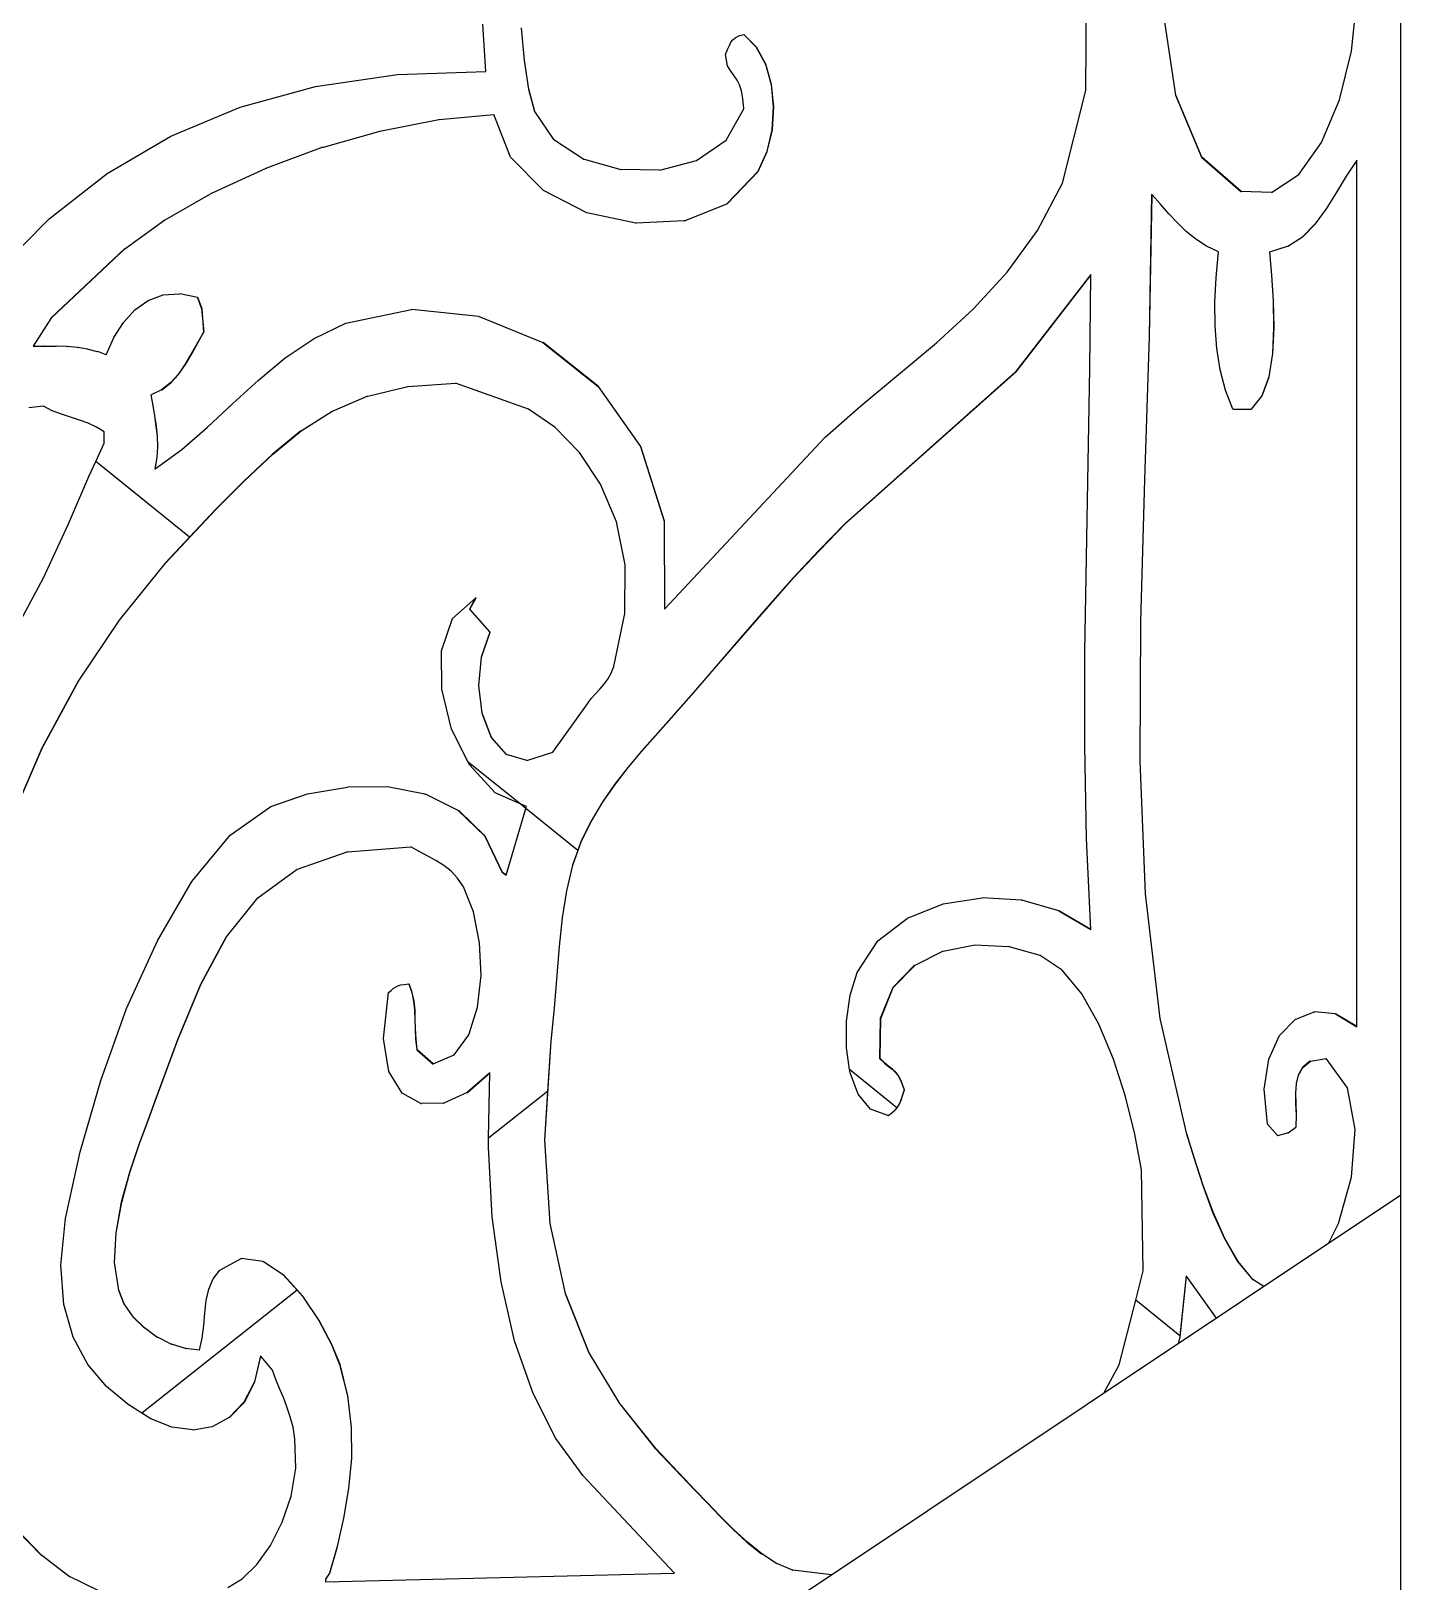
# Model space of a CAD drawing. Header units: inches. Extents: x -2812 to 9774, y -15726 to -746.
# Drawn here: x 3768.82 to 3778.76, y -9109.97 to -9098.72 of the extents above; entities that cross this region are included whole.
import ezdxf

# ---------------------------------------------------------------- set-up
doc = ezdxf.new("R2010")
doc.units = ezdxf.units.IN
doc.header["$LTSCALE"] = 17
doc.header["$MEASUREMENT"] = 0
doc.layers.add('OUTLINE', color=1, linetype='Continuous', lineweight=25)

msp = doc.modelspace()

# ---------------------------------------------------------------- linework, layer by layer
for p, q in [((3776.468, -9099.154), (3776.474, -9098.405)), ((3778.396, -9098.869), (3778.434, -9098.5)), ((3772.116, -9099.016), (3772.095, -9098.674)), ((3772.372, -9098.699), (3772.394, -9098.936)), ((3772.397, -9098.936), (3772.375, -9098.699)), ((3777.034, -9098.625), (3777.12, -9099.188)), ((3777.123, -9099.188), (3777.037, -9098.625)), ((3773.87, -9098.856), (3773.883, -9098.828)), ((3773.883, -9098.828), (3773.894, -9098.804)), ((3773.894, -9098.804), (3773.908, -9098.786)), ((3773.908, -9098.786), (3773.926, -9098.771)), ((3773.926, -9098.771), (3773.951, -9098.758)), ((3773.951, -9098.758), (3773.987, -9098.747)), ((3773.987, -9098.747), (3773.989, -9098.747)), ((3773.987, -9098.747), (3774.078, -9098.839)), ((3774.081, -9098.839), (3773.989, -9098.747)), ((3774.078, -9098.839), (3774.145, -9098.963)), ((3774.078, -9098.839), (3774.081, -9098.839)), ((3774.148, -9098.963), (3774.081, -9098.839)), ((3772.394, -9098.936), (3772.397, -9098.936)), ((3772.394, -9098.936), (3772.426, -9099.144)), ((3772.429, -9099.144), (3772.397, -9098.936)), ((3773.854, -9098.892), (3773.87, -9098.856)), ((3773.869, -9098.975), (3773.854, -9098.892)), ((3778.309, -9099.222), (3778.396, -9098.869)), ((3770.882, -9099.124), (3771.476, -9099.037)), ((3771.476, -9099.037), (3772.116, -9099.016)), ((3773.895, -9099.014), (3773.869, -9098.975)), ((3773.919, -9099.048), (3773.895, -9099.014)), ((3773.94, -9099.079), (3773.919, -9099.048)), ((3774.145, -9098.963), (3774.186, -9099.111)), ((3774.145, -9098.963), (3774.148, -9098.963)), ((3774.189, -9099.111), (3774.148, -9098.963)), ((3770.335, -9099.274), (3770.882, -9099.124)), ((3772.426, -9099.144), (3772.429, -9099.144)), ((3772.426, -9099.144), (3772.47, -9099.307)), ((3772.473, -9099.307), (3772.429, -9099.144)), ((3773.957, -9099.114), (3773.94, -9099.079)), ((3773.971, -9099.157), (3773.957, -9099.114)), ((3773.981, -9099.213), (3773.971, -9099.157)), ((3774.186, -9099.111), (3774.189, -9099.111)), ((3774.186, -9099.111), (3774.202, -9099.272)), ((3774.205, -9099.272), (3774.189, -9099.111)), ((3776.299, -9099.825), (3776.468, -9099.154)), ((3769.831, -9099.485), (3770.335, -9099.274)), ((3773.859, -9099.515), (3773.987, -9099.286)), ((3773.987, -9099.286), (3773.981, -9099.213)), ((3774.202, -9099.272), (3774.192, -9099.438)), ((3774.195, -9099.438), (3774.205, -9099.272)), ((3774.202, -9099.272), (3774.205, -9099.272)), ((3777.12, -9099.188), (3777.123, -9099.188)), ((3777.12, -9099.188), (3777.308, -9099.638)), ((3777.311, -9099.638), (3777.123, -9099.188)), ((3778.179, -9099.531), (3778.309, -9099.222)), ((3771.36, -9099.446), (3771.776, -9099.364)), ((3771.776, -9099.364), (3771.778, -9099.364)), ((3771.778, -9099.364), (3772.175, -9099.328)), ((3772.295, -9099.638), (3772.175, -9099.328)), ((3772.47, -9099.307), (3772.607, -9099.51)), ((3772.47, -9099.307), (3772.473, -9099.307)), ((3772.61, -9099.51), (3772.473, -9099.307)), ((3769.37, -9099.756), (3769.831, -9099.485)), ((3770.938, -9099.565), (3771.357, -9099.446)), ((3771.357, -9099.446), (3771.36, -9099.446)), ((3772.607, -9099.51), (3772.61, -9099.51)), ((3772.61, -9099.51), (3772.827, -9099.651)), ((3774.192, -9099.438), (3774.154, -9099.597)), ((3774.157, -9099.597), (3774.195, -9099.438)), ((3774.192, -9099.438), (3774.195, -9099.438)), ((3770.935, -9099.565), (3770.526, -9099.717)), ((3770.935, -9099.565), (3770.938, -9099.565)), ((3773.646, -9099.662), (3773.859, -9099.515)), ((3774.154, -9099.597), (3774.09, -9099.742)), ((3774.092, -9099.742), (3774.157, -9099.597)), ((3774.154, -9099.597), (3774.157, -9099.597)), ((3778.013, -9099.764), (3778.179, -9099.531)), ((3770.139, -9099.894), (3770.523, -9099.717)), ((3770.523, -9099.717), (3770.526, -9099.717)), ((3772.534, -9099.878), (3772.295, -9099.638)), ((3772.827, -9099.651), (3772.83, -9099.651)), ((3772.83, -9099.651), (3773.096, -9099.726)), ((3773.096, -9099.726), (3773.099, -9099.726)), ((3773.38, -9099.731), (3773.099, -9099.726)), ((3773.38, -9099.731), (3773.646, -9099.662)), ((3777.308, -9099.638), (3777.594, -9099.887)), ((3777.308, -9099.638), (3777.311, -9099.638)), ((3777.597, -9099.887), (3777.311, -9099.638)), ((3778.434, -9099.659), (3778.357, -9099.776)), ((3778.36, -9099.776), (3778.434, -9099.664)), ((3778.434, -9099.664), (3778.434, -9099.659)), ((3778.434, -9105.941), (3778.434, -9099.664)), ((3768.95, -9100.084), (3769.37, -9099.756)), ((3774.09, -9099.742), (3773.864, -9099.976)), ((3773.867, -9099.976), (3774.092, -9099.742)), ((3774.09, -9099.742), (3774.092, -9099.742)), ((3776.118, -9100.169), (3776.299, -9099.825)), ((3777.816, -9099.893), (3778.013, -9099.764)), ((3778.357, -9099.776), (3778.285, -9099.896)), ((3778.288, -9099.896), (3778.36, -9099.776)), ((3778.36, -9099.776), (3778.357, -9099.776)), ((3769.791, -9100.091), (3770.136, -9099.894)), ((3770.136, -9099.894), (3770.139, -9099.894)), ((3772.85, -9100.041), (3772.534, -9099.878)), ((3776.946, -9099.908), (3776.929, -9100.937)), ((3776.932, -9100.937), (3776.949, -9099.911)), ((3776.949, -9099.911), (3776.946, -9099.908)), ((3777.01, -9099.978), (3776.949, -9099.911)), ((3777.594, -9099.887), (3777.597, -9099.887)), ((3777.816, -9099.893), (3777.597, -9099.887)), ((3778.285, -9099.896), (3778.212, -9100.013)), ((3778.215, -9100.013), (3778.288, -9099.896)), ((3778.285, -9099.896), (3778.288, -9099.896)), ((3773.204, -9100.117), (3772.85, -9100.041)), ((3773.558, -9100.098), (3773.864, -9099.976)), ((3773.864, -9099.976), (3773.867, -9099.976)), ((3777.072, -9100.047), (3777.01, -9099.978)), ((3777.134, -9100.114), (3777.072, -9100.047)), ((3778.212, -9100.013), (3778.132, -9100.121)), ((3778.135, -9100.121), (3778.215, -9100.013)), ((3778.212, -9100.013), (3778.215, -9100.013)), ((3768.568, -9100.468), (3768.95, -9100.084)), ((3769.498, -9100.302), (3769.788, -9100.091)), ((3769.788, -9100.091), (3769.791, -9100.091)), ((3773.204, -9100.117), (3773.207, -9100.117)), ((3773.555, -9100.098), (3773.207, -9100.117)), ((3773.555, -9100.098), (3773.558, -9100.098)), ((3775.898, -9100.471), (3776.118, -9100.169)), ((3777.198, -9100.176), (3777.134, -9100.114)), ((3777.267, -9100.233), (3777.198, -9100.176)), ((3778.132, -9100.121), (3778.041, -9100.214)), ((3778.044, -9100.214), (3778.135, -9100.121)), ((3778.132, -9100.121), (3778.135, -9100.121)), ((3777.345, -9100.282), (3777.267, -9100.233)), ((3777.432, -9100.323), (3777.345, -9100.282)), ((3777.803, -9100.323), (3777.932, -9100.283)), ((3777.932, -9100.283), (3777.935, -9100.283)), ((3777.935, -9100.283), (3778.041, -9100.214)), ((3778.041, -9100.214), (3778.044, -9100.214)), ((3769.495, -9100.302), (3768.965, -9100.8)), ((3768.968, -9100.8), (3769.498, -9100.302)), ((3769.495, -9100.302), (3769.498, -9100.302)), ((3777.414, -9100.509), (3777.432, -9100.323)), ((3777.801, -9100.323), (3777.803, -9100.323)), ((3777.801, -9100.323), (3777.815, -9100.492)), ((3777.818, -9100.492), (3777.803, -9100.323)), ((3775.651, -9100.739), (3775.898, -9100.471)), ((3776.505, -9100.489), (3775.96, -9101.194)), ((3775.963, -9101.194), (3776.505, -9100.493)), ((3776.499, -9101.169), (3776.505, -9100.493)), ((3776.505, -9100.493), (3776.505, -9100.489)), ((3777.405, -9100.688), (3777.414, -9100.509)), ((3777.815, -9100.492), (3777.818, -9100.492)), ((3777.815, -9100.492), (3777.827, -9100.68)), ((3777.83, -9100.68), (3777.818, -9100.492)), ((3769.667, -9100.677), (3769.775, -9100.636)), ((3769.775, -9100.636), (3769.895, -9100.628)), ((3769.895, -9100.628), (3769.898, -9100.628)), ((3770.025, -9100.655), (3769.898, -9100.628)), ((3769.488, -9100.835), (3769.571, -9100.744)), ((3769.571, -9100.744), (3769.667, -9100.677)), ((3770.025, -9100.655), (3770.028, -9100.655)), ((3770.025, -9100.655), (3770.055, -9100.738)), ((3770.058, -9100.738), (3770.028, -9100.655)), ((3770.055, -9100.738), (3770.058, -9100.738)), ((3770.055, -9100.738), (3770.07, -9100.904)), ((3770.072, -9100.904), (3770.058, -9100.738)), ((3771.1, -9100.841), (3771.578, -9100.742)), ((3771.578, -9100.742), (3771.581, -9100.742)), ((3772.066, -9100.792), (3771.581, -9100.742)), ((3775.385, -9100.983), (3775.651, -9100.739)), ((3777.406, -9100.86), (3777.405, -9100.688)), ((3777.827, -9100.68), (3777.83, -9100.68)), ((3777.827, -9100.68), (3777.831, -9100.873)), ((3777.834, -9100.873), (3777.83, -9100.68)), ((3768.965, -9100.8), (3768.833, -9101.007)), ((3768.835, -9101.007), (3768.968, -9100.8)), ((3768.965, -9100.8), (3768.968, -9100.8)), ((3769.418, -9100.945), (3769.488, -9100.835)), ((3770.871, -9100.953), (3771.1, -9100.841)), ((3772.066, -9100.792), (3772.069, -9100.792)), ((3772.069, -9100.792), (3772.53, -9100.982)), ((3777.419, -9101.024), (3777.406, -9100.86)), ((3769.363, -9101.07), (3769.418, -9100.945)), ((3770.07, -9100.904), (3770.024, -9100.983)), ((3770.027, -9100.983), (3770.072, -9100.904)), ((3770.07, -9100.904), (3770.072, -9100.904)), ((3770.661, -9101.093), (3770.871, -9100.953)), ((3776.929, -9100.937), (3776.895, -9101.976)), ((3776.898, -9101.976), (3776.932, -9100.937)), ((3776.929, -9100.937), (3776.932, -9100.937)), ((3777.831, -9100.873), (3777.823, -9101.061)), ((3777.826, -9101.061), (3777.834, -9100.873)), ((3777.831, -9100.873), (3777.834, -9100.873)), ((3768.833, -9101.007), (3768.835, -9101.007)), ((3768.835, -9101.007), (3768.916, -9101.007)), ((3768.916, -9101.007), (3768.919, -9101.007)), ((3768.919, -9101.007), (3768.917, -9101.007)), ((3768.919, -9101.007), (3768.998, -9101.007)), ((3768.998, -9101.007), (3769.001, -9101.007)), ((3769.078, -9101.011), (3769.001, -9101.007)), ((3769.078, -9101.011), (3769.081, -9101.011)), ((3769.155, -9101.017), (3769.081, -9101.011)), ((3769.155, -9101.017), (3769.158, -9101.017)), ((3769.228, -9101.029), (3769.158, -9101.017)), ((3769.228, -9101.029), (3769.231, -9101.029)), ((3769.231, -9101.029), (3769.298, -9101.046)), ((3769.298, -9101.046), (3769.301, -9101.046)), ((3769.363, -9101.07), (3769.301, -9101.046)), ((3769.98, -9101.063), (3769.934, -9101.14)), ((3769.937, -9101.14), (3769.983, -9101.063)), ((3770.024, -9100.983), (3769.98, -9101.063)), ((3769.98, -9101.063), (3769.983, -9101.063)), ((3769.983, -9101.063), (3770.027, -9100.983)), ((3770.024, -9100.983), (3770.027, -9100.983)), ((3772.53, -9100.982), (3772.932, -9101.3)), ((3772.53, -9100.982), (3772.533, -9100.982)), ((3772.935, -9101.3), (3772.533, -9100.982)), ((3775.11, -9101.214), (3775.385, -9100.983)), ((3777.444, -9101.18), (3777.419, -9101.024)), ((3777.823, -9101.061), (3777.796, -9101.23)), ((3777.799, -9101.23), (3777.826, -9101.061)), ((3777.823, -9101.061), (3777.826, -9101.061)), ((3769.934, -9101.14), (3769.884, -9101.212)), ((3769.887, -9101.212), (3769.937, -9101.14)), ((3769.934, -9101.14), (3769.937, -9101.14)), ((3770.467, -9101.253), (3770.661, -9101.093)), ((3775.96, -9101.194), (3774.723, -9102.293)), ((3774.726, -9102.293), (3775.963, -9101.194)), ((3775.963, -9101.194), (3775.96, -9101.194)), ((3776.487, -9101.854), (3776.499, -9101.169)), ((3777.483, -9101.327), (3777.444, -9101.18)), ((3769.828, -9101.274), (3769.763, -9101.325)), ((3769.766, -9101.325), (3769.831, -9101.274)), ((3769.884, -9101.212), (3769.828, -9101.274)), ((3769.828, -9101.274), (3769.831, -9101.274)), ((3769.831, -9101.274), (3769.887, -9101.212)), ((3769.884, -9101.212), (3769.887, -9101.212)), ((3770.281, -9101.424), (3770.467, -9101.253)), ((3771.26, -9101.369), (3771.552, -9101.3)), ((3771.554, -9101.3), (3771.552, -9101.3)), ((3771.554, -9101.3), (3771.896, -9101.277)), ((3772.426, -9101.464), (3771.896, -9101.277)), ((3772.932, -9101.3), (3772.935, -9101.3)), ((3772.932, -9101.3), (3773.238, -9101.735)), ((3773.24, -9101.735), (3772.935, -9101.3)), ((3774.837, -9101.44), (3775.11, -9101.214)), ((3777.796, -9101.23), (3777.746, -9101.368)), ((3777.749, -9101.368), (3777.799, -9101.23)), ((3777.796, -9101.23), (3777.799, -9101.23)), ((3769.687, -9101.36), (3769.69, -9101.36)), ((3769.687, -9101.36), (3769.7, -9101.437)), ((3769.763, -9101.325), (3769.69, -9101.36)), ((3769.703, -9101.437), (3769.69, -9101.36)), ((3769.763, -9101.325), (3769.766, -9101.325)), ((3770.098, -9101.594), (3770.281, -9101.424)), ((3771.005, -9101.479), (3771.257, -9101.369)), ((3771.257, -9101.369), (3771.26, -9101.369)), ((3777.535, -9101.464), (3777.483, -9101.327)), ((3777.746, -9101.368), (3777.668, -9101.464)), ((3777.671, -9101.464), (3777.749, -9101.368)), ((3777.746, -9101.368), (3777.749, -9101.368)), ((3768.907, -9101.443), (3768.802, -9101.455)), ((3768.972, -9101.476), (3768.907, -9101.443)), ((3769.039, -9101.501), (3768.972, -9101.476)), ((3769.105, -9101.523), (3769.039, -9101.501)), ((3769.17, -9101.544), (3769.105, -9101.523)), ((3769.7, -9101.437), (3769.703, -9101.437)), ((3769.7, -9101.437), (3769.713, -9101.512)), ((3769.716, -9101.512), (3769.703, -9101.437)), ((3769.713, -9101.512), (3769.716, -9101.512)), ((3769.713, -9101.512), (3769.724, -9101.587)), ((3769.727, -9101.587), (3769.716, -9101.512)), ((3770.778, -9101.622), (3771.002, -9101.479)), ((3771.002, -9101.479), (3771.005, -9101.479)), ((3772.616, -9101.596), (3772.426, -9101.464)), ((3774.576, -9101.671), (3774.837, -9101.44)), ((3777.535, -9101.464), (3777.668, -9101.464)), ((3777.668, -9101.464), (3777.671, -9101.464)), ((3769.233, -9101.567), (3769.17, -9101.544)), ((3769.293, -9101.594), (3769.233, -9101.567)), ((3769.348, -9101.629), (3769.293, -9101.594)), ((3769.348, -9101.712), (3769.348, -9101.629)), ((3769.724, -9101.587), (3769.732, -9101.661)), ((3769.724, -9101.587), (3769.727, -9101.587)), ((3769.735, -9101.661), (3769.727, -9101.587)), ((3769.911, -9101.756), (3770.098, -9101.594)), ((3770.775, -9101.622), (3770.566, -9101.792)), ((3770.569, -9101.792), (3770.778, -9101.622)), ((3770.775, -9101.622), (3770.778, -9101.622)), ((3772.795, -9101.779), (3772.616, -9101.596)), ((3769.287, -9101.845), (3769.348, -9101.712)), ((3769.719, -9101.897), (3769.911, -9101.756)), ((3769.734, -9101.737), (3769.73, -9101.816)), ((3769.732, -9101.661), (3769.734, -9101.737)), ((3769.732, -9101.661), (3769.735, -9101.661)), ((3769.732, -9101.816), (3769.737, -9101.737)), ((3769.734, -9101.737), (3769.737, -9101.737)), ((3769.737, -9101.737), (3769.735, -9101.661)), ((3773.238, -9101.735), (3773.41, -9102.277)), ((3773.238, -9101.735), (3773.24, -9101.735)), ((3773.412, -9102.277), (3773.24, -9101.735)), ((3773.415, -9102.912), (3774.576, -9101.671)), ((3769.238, -9101.952), (3769.287, -9101.845)), ((3769.967, -9102.393), (3769.287, -9101.845)), ((3769.73, -9101.816), (3769.716, -9101.899)), ((3769.719, -9101.897), (3769.732, -9101.816)), ((3769.73, -9101.816), (3769.732, -9101.816)), ((3770.566, -9101.792), (3770.364, -9101.984)), ((3770.367, -9101.984), (3770.569, -9101.792)), ((3770.566, -9101.792), (3770.569, -9101.792)), ((3772.949, -9102.008), (3772.795, -9101.779)), ((3776.473, -9102.541), (3776.487, -9101.854)), ((3769.089, -9102.296), (3769.238, -9101.952)), ((3769.716, -9101.899), (3769.719, -9101.897)), ((3770.364, -9101.984), (3770.158, -9102.189)), ((3770.161, -9102.189), (3770.367, -9101.984)), ((3770.364, -9101.984), (3770.367, -9101.984)), ((3776.895, -9101.976), (3776.865, -9103.007)), ((3776.868, -9103.007), (3776.898, -9101.976)), ((3776.895, -9101.976), (3776.898, -9101.976)), ((3773.064, -9102.281), (3772.949, -9102.008)), ((3769.792, -9102.582), (3770.161, -9102.189)), ((3770.158, -9102.189), (3769.967, -9102.393)), ((3770.158, -9102.189), (3770.161, -9102.189)), ((3768.909, -9102.687), (3769.089, -9102.296)), ((3773.127, -9102.594), (3773.064, -9102.281)), ((3773.41, -9102.277), (3773.412, -9102.915)), ((3773.41, -9102.277), (3773.412, -9102.277)), ((3773.415, -9102.912), (3773.412, -9102.277)), ((3774.723, -9102.293), (3774.533, -9102.488)), ((3774.536, -9102.488), (3774.726, -9102.293)), ((3774.723, -9102.293), (3774.726, -9102.293)), ((3769.967, -9102.393), (3769.79, -9102.582)), ((3774.533, -9102.488), (3774.347, -9102.688)), ((3774.349, -9102.688), (3774.536, -9102.488)), ((3774.533, -9102.488), (3774.536, -9102.488)), ((3776.462, -9103.226), (3776.473, -9102.541)), ((3769.79, -9102.582), (3769.457, -9102.994)), ((3769.46, -9102.994), (3769.792, -9102.582)), ((3769.79, -9102.582), (3769.792, -9102.582)), ((3773.125, -9102.945), (3773.127, -9102.594)), ((3768.706, -9103.066), (3768.909, -9102.687)), ((3774.347, -9102.688), (3774.163, -9102.894)), ((3774.166, -9102.894), (3774.349, -9102.688)), ((3774.347, -9102.688), (3774.349, -9102.688)), ((3771.874, -9102.983), (3772.043, -9102.832)), ((3772.04, -9102.837), (3771.999, -9102.915)), ((3772.001, -9102.915), (3772.046, -9102.832)), ((3772.046, -9102.832), (3772.04, -9102.837)), ((3772.043, -9102.832), (3772.04, -9102.837)), ((3772.043, -9102.832), (3772.046, -9102.832)), ((3769.457, -9102.994), (3769.16, -9103.437)), ((3769.163, -9103.437), (3769.46, -9102.994)), ((3769.457, -9102.994), (3769.46, -9102.994)), ((3771.795, -9103.216), (3771.874, -9102.983)), ((3771.999, -9102.915), (3772.001, -9102.915)), ((3771.999, -9102.915), (3772.146, -9103.081)), ((3772.149, -9103.081), (3772.001, -9102.915)), ((3773.044, -9103.33), (3773.125, -9102.945)), ((3773.412, -9102.915), (3773.415, -9102.912)), ((3774.163, -9102.894), (3773.982, -9103.102)), ((3773.985, -9103.102), (3774.166, -9102.894)), ((3774.163, -9102.894), (3774.166, -9102.894)), ((3772.146, -9103.081), (3772.083, -9103.262)), ((3772.086, -9103.262), (3772.149, -9103.081)), ((3772.146, -9103.081), (3772.149, -9103.081)), ((3773.982, -9103.102), (3773.802, -9103.311)), ((3773.805, -9103.311), (3773.985, -9103.102)), ((3773.982, -9103.102), (3773.985, -9103.102)), ((3776.865, -9103.007), (3776.86, -9104.014)), ((3776.863, -9104.014), (3776.868, -9103.007)), ((3776.865, -9103.007), (3776.868, -9103.007)), ((3771.797, -9103.495), (3771.795, -9103.216)), ((3772.083, -9103.262), (3772.064, -9103.467)), ((3772.067, -9103.467), (3772.086, -9103.262)), ((3772.083, -9103.262), (3772.086, -9103.262)), ((3773.025, -9103.379), (3773.044, -9103.33)), ((3773.802, -9103.311), (3773.622, -9103.519)), ((3773.625, -9103.519), (3773.805, -9103.311)), ((3773.802, -9103.311), (3773.805, -9103.311)), ((3776.461, -9103.906), (3776.462, -9103.226)), ((3769.16, -9103.437), (3768.895, -9103.922)), ((3768.898, -9103.922), (3769.163, -9103.437)), ((3769.16, -9103.437), (3769.163, -9103.437)), ((3772.973, -9103.46), (3773.001, -9103.422)), ((3773.001, -9103.422), (3773.025, -9103.379)), ((3771.868, -9103.784), (3771.797, -9103.495)), ((3772.064, -9103.467), (3772.067, -9103.467)), ((3772.064, -9103.467), (3772.088, -9103.669)), ((3772.091, -9103.669), (3772.067, -9103.467)), ((3772.881, -9103.563), (3772.912, -9103.529)), ((3772.912, -9103.529), (3772.943, -9103.495)), ((3772.943, -9103.495), (3772.973, -9103.46)), ((3773.622, -9103.519), (3773.442, -9103.724)), ((3773.445, -9103.724), (3773.625, -9103.519)), ((3773.622, -9103.519), (3773.625, -9103.519)), ((3772.088, -9103.669), (3772.155, -9103.844)), ((3772.088, -9103.669), (3772.091, -9103.669)), ((3772.158, -9103.844), (3772.091, -9103.669)), ((3772.602, -9103.952), (3772.853, -9103.6)), ((3772.853, -9103.6), (3772.881, -9103.563)), ((3771.989, -9104.023), (3771.868, -9103.784)), ((3773.442, -9103.724), (3773.344, -9103.833)), ((3773.347, -9103.833), (3773.445, -9103.724)), ((3773.442, -9103.724), (3773.445, -9103.724)), ((3772.155, -9103.844), (3772.158, -9103.844)), ((3772.155, -9103.844), (3772.264, -9103.967)), ((3772.267, -9103.967), (3772.158, -9103.844)), ((3773.344, -9103.833), (3773.245, -9103.945)), ((3773.248, -9103.945), (3773.347, -9103.833)), ((3773.344, -9103.833), (3773.347, -9103.833)), ((3768.895, -9103.922), (3768.663, -9104.46)), ((3768.666, -9104.46), (3768.898, -9103.922)), ((3768.895, -9103.922), (3768.898, -9103.922)), ((3772.264, -9103.967), (3772.267, -9103.967)), ((3772.413, -9104.011), (3772.267, -9103.967)), ((3772.413, -9104.011), (3772.602, -9103.952)), ((3773.245, -9103.945), (3773.147, -9104.063)), ((3773.149, -9104.063), (3773.248, -9103.945)), ((3773.245, -9103.945), (3773.248, -9103.945)), ((3776.473, -9104.578), (3776.461, -9103.906)), ((3772.001, -9104.046), (3771.989, -9104.023)), ((3772.365, -9104.326), (3771.989, -9104.023)), ((3772.185, -9104.246), (3772.001, -9104.046)), ((3773.147, -9104.063), (3773.051, -9104.186)), ((3773.054, -9104.186), (3773.149, -9104.063)), ((3773.147, -9104.063), (3773.149, -9104.063)), ((3776.86, -9104.014), (3776.863, -9104.014)), ((3776.86, -9104.014), (3776.9, -9104.978)), ((3776.903, -9104.978), (3776.863, -9104.014)), ((3770.824, -9104.254), (3771.112, -9104.204)), ((3771.404, -9104.202), (3771.112, -9104.204)), ((3771.675, -9104.256), (3771.404, -9104.202)), ((3773.051, -9104.186), (3772.961, -9104.315)), ((3772.964, -9104.315), (3773.054, -9104.186)), ((3773.051, -9104.186), (3773.054, -9104.186)), ((3770.261, -9104.553), (3770.556, -9104.346)), ((3770.556, -9104.346), (3770.824, -9104.254)), ((3771.675, -9104.256), (3771.678, -9104.256)), ((3771.917, -9104.373), (3771.678, -9104.256)), ((3772.365, -9104.326), (3772.185, -9104.246)), ((3772.411, -9104.346), (3772.365, -9104.326)), ((3772.407, -9104.36), (3772.365, -9104.326)), ((3772.407, -9104.36), (3772.411, -9104.346)), ((3772.961, -9104.315), (3772.88, -9104.451)), ((3772.882, -9104.451), (3772.964, -9104.315)), ((3772.961, -9104.315), (3772.964, -9104.315)), ((3771.917, -9104.373), (3771.92, -9104.373)), ((3771.917, -9104.373), (3772.109, -9104.56)), ((3772.112, -9104.56), (3771.92, -9104.373)), ((3772.264, -9104.842), (3772.407, -9104.36)), ((3772.784, -9104.663), (3772.407, -9104.36)), ((3772.88, -9104.451), (3772.809, -9104.595)), ((3772.811, -9104.595), (3772.882, -9104.451)), ((3772.88, -9104.451), (3772.882, -9104.451)), ((3769.985, -9104.888), (3770.261, -9104.553)), ((3772.109, -9104.56), (3772.112, -9104.56)), ((3772.109, -9104.56), (3772.234, -9104.823)), ((3772.237, -9104.823), (3772.112, -9104.56)), ((3770.75, -9104.8), (3771.111, -9104.673)), ((3771.114, -9104.673), (3771.111, -9104.673)), ((3771.114, -9104.673), (3771.572, -9104.637)), ((3771.634, -9104.672), (3771.572, -9104.637)), ((3771.695, -9104.705), (3771.634, -9104.672)), ((3772.784, -9104.663), (3772.746, -9104.77)), ((3772.748, -9104.77), (3772.811, -9104.595)), ((3772.809, -9104.595), (3772.784, -9104.663)), ((3772.809, -9104.595), (3772.811, -9104.595)), ((3776.505, -9105.236), (3776.473, -9104.578)), ((3771.755, -9104.737), (3771.695, -9104.705)), ((3771.812, -9104.773), (3771.755, -9104.737)), ((3771.865, -9104.814), (3771.812, -9104.773)), ((3772.746, -9104.77), (3772.701, -9104.956)), ((3772.704, -9104.956), (3772.748, -9104.77)), ((3772.746, -9104.77), (3772.748, -9104.77)), ((3769.734, -9105.318), (3769.985, -9104.888)), ((3770.463, -9105.008), (3770.747, -9104.8)), ((3770.747, -9104.8), (3770.75, -9104.8)), ((3771.912, -9104.864), (3771.865, -9104.814)), ((3771.954, -9104.927), (3771.912, -9104.864)), ((3772.234, -9104.823), (3772.237, -9104.823)), ((3772.264, -9104.842), (3772.237, -9104.823)), ((3772.237, -9104.823), (3772.264, -9104.844)), ((3772.264, -9104.844), (3772.264, -9104.842)), ((3770.46, -9105.008), (3770.233, -9105.29)), ((3770.236, -9105.29), (3770.463, -9105.008)), ((3770.46, -9105.008), (3770.463, -9105.008)), ((3772.027, -9105.11), (3771.954, -9104.927)), ((3772.701, -9104.956), (3772.67, -9105.153)), ((3772.673, -9105.153), (3772.704, -9104.956)), ((3772.701, -9104.956), (3772.704, -9104.956)), ((3775.433, -9105.05), (3775.716, -9105.007)), ((3775.716, -9105.007), (3775.718, -9105.007)), ((3776.002, -9105.025), (3775.718, -9105.007)), ((3776.9, -9104.978), (3776.903, -9104.978)), ((3776.9, -9104.978), (3777.006, -9105.883)), ((3777.008, -9105.883), (3776.903, -9104.978)), ((3772.071, -9105.333), (3772.027, -9105.11)), ((3775.175, -9105.154), (3775.433, -9105.05)), ((3776.002, -9105.025), (3776.005, -9105.025)), ((3776.272, -9105.102), (3776.005, -9105.025)), ((3776.272, -9105.102), (3776.274, -9105.102)), ((3776.505, -9105.236), (3776.274, -9105.102)), ((3776.274, -9105.102), (3776.505, -9105.238)), ((3772.67, -9105.153), (3772.648, -9105.361)), ((3772.651, -9105.361), (3772.673, -9105.153)), ((3772.67, -9105.153), (3772.673, -9105.153)), ((3774.961, -9105.32), (3775.175, -9105.154)), ((3776.505, -9105.238), (3776.505, -9105.236)), ((3769.511, -9105.81), (3769.734, -9105.318)), ((3770.233, -9105.29), (3770.046, -9105.635)), ((3770.049, -9105.635), (3770.236, -9105.29)), ((3770.233, -9105.29), (3770.236, -9105.29)), ((3772.082, -9105.571), (3772.071, -9105.333)), ((3772.648, -9105.361), (3772.612, -9105.808)), ((3772.615, -9105.808), (3772.651, -9105.361)), ((3772.648, -9105.361), (3772.651, -9105.361)), ((3774.811, -9105.549), (3774.961, -9105.32)), ((3775.435, -9105.394), (3775.665, -9105.349)), ((3775.665, -9105.349), (3775.906, -9105.36)), ((3776.137, -9105.425), (3775.906, -9105.36)), ((3775.23, -9105.496), (3775.432, -9105.394)), ((3775.432, -9105.394), (3775.435, -9105.394)), ((3776.297, -9105.532), (3776.137, -9105.425)), ((3772.057, -9105.801), (3772.082, -9105.571)), ((3774.76, -9105.714), (3774.811, -9105.549)), ((3775.227, -9105.496), (3775.069, -9105.658)), ((3775.072, -9105.658), (3775.23, -9105.496)), ((3775.227, -9105.496), (3775.23, -9105.496)), ((3776.44, -9105.704), (3776.297, -9105.532)), ((3770.046, -9105.635), (3769.88, -9106.036)), ((3769.883, -9106.036), (3770.049, -9105.635)), ((3770.046, -9105.635), (3770.049, -9105.635)), ((3771.374, -9106.026), (3771.41, -9105.694)), ((3771.41, -9105.694), (3771.429, -9105.678)), ((3771.429, -9105.678), (3771.445, -9105.665)), ((3771.445, -9105.665), (3771.462, -9105.654)), ((3771.462, -9105.654), (3771.479, -9105.646)), ((3771.479, -9105.646), (3771.5, -9105.639)), ((3771.5, -9105.639), (3771.525, -9105.635)), ((3771.525, -9105.635), (3771.557, -9105.632)), ((3771.557, -9105.632), (3771.56, -9105.632)), ((3771.557, -9105.632), (3771.58, -9105.693)), ((3771.583, -9105.693), (3771.56, -9105.632)), ((3771.58, -9105.693), (3771.583, -9105.693)), ((3771.58, -9105.693), (3771.593, -9105.756)), ((3771.596, -9105.756), (3771.583, -9105.693)), ((3775.069, -9105.658), (3774.978, -9105.883)), ((3774.981, -9105.883), (3775.072, -9105.658)), ((3775.069, -9105.658), (3775.072, -9105.658)), ((3769.323, -9106.331), (3769.511, -9105.81)), ((3771.593, -9105.756), (3771.6, -9105.821)), ((3771.593, -9105.756), (3771.596, -9105.756)), ((3771.603, -9105.821), (3771.596, -9105.756)), ((3771.993, -9106.001), (3772.057, -9105.801)), ((3772.612, -9105.808), (3772.588, -9106.047)), ((3772.59, -9106.047), (3772.615, -9105.808)), ((3772.612, -9105.808), (3772.615, -9105.808)), ((3774.733, -9105.901), (3774.76, -9105.714)), ((3776.564, -9105.924), (3776.44, -9105.704)), ((3771.6, -9105.821), (3771.603, -9105.821)), ((3771.6, -9105.821), (3771.602, -9105.888)), ((3771.602, -9105.888), (3771.605, -9105.888)), ((3771.602, -9105.888), (3771.604, -9105.958)), ((3771.605, -9105.888), (3771.603, -9105.821)), ((3771.607, -9105.958), (3771.605, -9105.888)), ((3774.732, -9106.095), (3774.733, -9105.901)), ((3774.978, -9105.883), (3774.973, -9106.171)), ((3774.976, -9106.171), (3774.981, -9105.883)), ((3774.978, -9105.883), (3774.981, -9105.883)), ((3777.006, -9105.883), (3777.008, -9105.883)), ((3777.006, -9105.883), (3777.197, -9106.71)), ((3777.2, -9106.71), (3777.008, -9105.883)), ((3777.875, -9106.006), (3777.988, -9105.889)), ((3777.988, -9105.889), (3778.126, -9105.834)), ((3778.126, -9105.834), (3778.129, -9105.834)), ((3778.278, -9105.849), (3778.129, -9105.834)), ((3778.278, -9105.849), (3778.281, -9105.849)), ((3778.434, -9105.941), (3778.281, -9105.849)), ((3778.281, -9105.849), (3778.434, -9105.943)), ((3769.88, -9106.036), (3769.716, -9106.482)), ((3769.719, -9106.482), (3769.883, -9106.036)), ((3769.88, -9106.036), (3769.883, -9106.036)), ((3771.413, -9106.267), (3771.374, -9106.026)), ((3771.604, -9105.958), (3771.608, -9106.031)), ((3771.604, -9105.958), (3771.607, -9105.958)), ((3771.61, -9106.031), (3771.607, -9105.958)), ((3771.608, -9106.031), (3771.616, -9106.109)), ((3771.608, -9106.031), (3771.61, -9106.031)), ((3771.619, -9106.109), (3771.61, -9106.031)), ((3771.886, -9106.146), (3771.993, -9106.001)), ((3776.669, -9106.177), (3776.564, -9105.924)), ((3777.796, -9106.178), (3777.875, -9106.006)), ((3778.434, -9105.943), (3778.434, -9105.941)), ((3771.616, -9106.109), (3771.734, -9106.213)), ((3771.616, -9106.109), (3771.619, -9106.109)), ((3771.735, -9106.212), (3771.619, -9106.109)), ((3771.735, -9106.212), (3771.886, -9106.146)), ((3772.545, -9106.765), (3772.59, -9106.047)), ((3772.588, -9106.047), (3772.564, -9106.412)), ((3772.588, -9106.047), (3772.59, -9106.047)), ((3774.755, -9106.252), (3774.732, -9106.095)), ((3771.734, -9106.213), (3771.735, -9106.212)), ((3774.759, -9106.277), (3774.755, -9106.252)), ((3775.098, -9106.529), (3774.755, -9106.252)), ((3774.973, -9106.171), (3774.976, -9106.171)), ((3774.973, -9106.171), (3775.008, -9106.205)), ((3775.011, -9106.205), (3774.976, -9106.171)), ((3775.008, -9106.205), (3775.011, -9106.205)), ((3775.008, -9106.205), (3775.038, -9106.23)), ((3775.041, -9106.23), (3775.011, -9106.205)), ((3775.038, -9106.23), (3775.041, -9106.23)), ((3775.038, -9106.23), (3775.064, -9106.25)), ((3775.067, -9106.25), (3775.041, -9106.23)), ((3775.064, -9106.25), (3775.067, -9106.25)), ((3775.064, -9106.25), (3775.087, -9106.272)), ((3775.09, -9106.272), (3775.067, -9106.25)), ((3776.756, -9106.448), (3776.669, -9106.177)), ((3777.763, -9106.394), (3777.796, -9106.178)), ((3778.041, -9106.238), (3778.009, -9106.292)), ((3778.012, -9106.292), (3778.044, -9106.238)), ((3778.095, -9106.192), (3778.041, -9106.238)), ((3778.041, -9106.238), (3778.044, -9106.238)), ((3778.044, -9106.238), (3778.098, -9106.192)), ((3778.095, -9106.192), (3778.098, -9106.192)), ((3778.098, -9106.192), (3778.213, -9106.172)), ((3778.367, -9106.385), (3778.213, -9106.172)), ((3769.174, -9106.85), (3769.323, -9106.331)), ((3771.509, -9106.423), (3771.413, -9106.267)), ((3772.146, -9106.275), (3771.981, -9106.419)), ((3771.984, -9106.419), (3772.146, -9106.277)), ((3772.137, -9106.751), (3772.146, -9106.277)), ((3772.146, -9106.277), (3772.146, -9106.275)), ((3774.817, -9106.431), (3774.759, -9106.277)), ((3775.087, -9106.272), (3775.09, -9106.272)), ((3775.087, -9106.272), (3775.109, -9106.301)), ((3775.112, -9106.301), (3775.09, -9106.272)), ((3775.109, -9106.301), (3775.112, -9106.301)), ((3775.109, -9106.301), (3775.129, -9106.342)), ((3775.132, -9106.342), (3775.112, -9106.301)), ((3775.129, -9106.342), (3775.132, -9106.342)), ((3775.129, -9106.342), (3775.15, -9106.399)), ((3775.153, -9106.399), (3775.132, -9106.342)), ((3777.994, -9106.354), (3777.99, -9106.423)), ((3777.993, -9106.423), (3777.997, -9106.354)), ((3778.009, -9106.292), (3777.994, -9106.354)), ((3777.994, -9106.354), (3777.997, -9106.354)), ((3777.997, -9106.354), (3778.012, -9106.292)), ((3778.009, -9106.292), (3778.012, -9106.292)), ((3769.716, -9106.482), (3769.664, -9106.621)), ((3769.667, -9106.621), (3769.719, -9106.482)), ((3769.716, -9106.482), (3769.719, -9106.482)), ((3771.646, -9106.498), (3771.509, -9106.423)), ((3771.981, -9106.419), (3771.812, -9106.495)), ((3771.981, -9106.419), (3771.984, -9106.419)), ((3772.564, -9106.412), (3772.137, -9106.751)), ((3772.564, -9106.412), (3772.542, -9106.765)), ((3774.907, -9106.54), (3774.817, -9106.431)), ((3775.126, -9106.476), (3775.114, -9106.503)), ((3775.117, -9106.503), (3775.128, -9106.476)), ((3775.137, -9106.442), (3775.126, -9106.476)), ((3775.126, -9106.476), (3775.128, -9106.476)), ((3775.128, -9106.476), (3775.14, -9106.442)), ((3775.15, -9106.399), (3775.137, -9106.442)), ((3775.137, -9106.442), (3775.14, -9106.442)), ((3775.14, -9106.442), (3775.153, -9106.399)), ((3775.15, -9106.399), (3775.153, -9106.399)), ((3776.824, -9106.721), (3776.756, -9106.448)), ((3777.786, -9106.648), (3777.763, -9106.394)), ((3777.99, -9106.423), (3777.993, -9106.423)), ((3777.99, -9106.423), (3777.991, -9106.498)), ((3777.994, -9106.498), (3777.993, -9106.423)), ((3778.422, -9106.688), (3778.367, -9106.385)), ((3771.646, -9106.498), (3771.649, -9106.498)), ((3771.809, -9106.495), (3771.649, -9106.498)), ((3771.809, -9106.495), (3771.812, -9106.495)), ((3775.032, -9106.586), (3774.907, -9106.54)), ((3775.032, -9106.586), (3775.035, -9106.586)), ((3775.033, -9106.585), (3775.035, -9106.586)), ((3775.035, -9106.586), (3775.061, -9106.566)), ((3775.083, -9106.546), (3775.061, -9106.566)), ((3775.061, -9106.566), (3775.064, -9106.566)), ((3775.064, -9106.566), (3775.086, -9106.546)), ((3775.098, -9106.529), (3775.083, -9106.546)), ((3775.083, -9106.546), (3775.086, -9106.546)), ((3775.086, -9106.546), (3775.103, -9106.526)), ((3775.1, -9106.526), (3775.098, -9106.529)), ((3775.114, -9106.503), (3775.1, -9106.526)), ((3775.1, -9106.526), (3775.103, -9106.526)), ((3775.103, -9106.526), (3775.117, -9106.503)), ((3775.114, -9106.503), (3775.117, -9106.503)), ((3777.991, -9106.498), (3777.994, -9106.498)), ((3777.991, -9106.498), (3777.994, -9106.581)), ((3777.994, -9106.581), (3777.992, -9106.669)), ((3777.997, -9106.581), (3777.994, -9106.498)), ((3777.994, -9106.581), (3777.997, -9106.581)), ((3777.995, -9106.669), (3777.997, -9106.581)), ((3769.664, -9106.621), (3769.599, -9106.796)), ((3769.602, -9106.796), (3769.667, -9106.621)), ((3769.664, -9106.621), (3769.667, -9106.621)), ((3777.197, -9106.71), (3777.2, -9106.71)), ((3777.197, -9106.71), (3777.252, -9106.889)), ((3777.255, -9106.889), (3777.2, -9106.71)), ((3777.859, -9106.731), (3777.786, -9106.648)), ((3777.862, -9106.731), (3777.933, -9106.71)), ((3777.933, -9106.71), (3777.936, -9106.71)), ((3777.936, -9106.71), (3777.992, -9106.669)), ((3777.992, -9106.669), (3777.995, -9106.669)), ((3778.395, -9107.033), (3778.422, -9106.688)), ((3769.599, -9106.796), (3769.531, -9106.998)), ((3769.534, -9106.998), (3769.602, -9106.796)), ((3769.599, -9106.796), (3769.602, -9106.796)), ((3772.136, -9106.814), (3772.137, -9106.751)), ((3772.163, -9107.321), (3772.136, -9106.814)), ((3772.542, -9106.765), (3772.545, -9106.765)), ((3772.542, -9106.765), (3772.58, -9107.369)), ((3772.583, -9107.369), (3772.545, -9106.765)), ((3776.873, -9106.98), (3776.824, -9106.721)), ((3777.859, -9106.731), (3777.862, -9106.731)), ((3769.068, -9107.333), (3769.174, -9106.85)), ((3777.252, -9106.889), (3777.255, -9106.889)), ((3777.252, -9106.889), (3777.316, -9107.086)), ((3777.318, -9107.086), (3777.255, -9106.889)), ((3769.531, -9106.998), (3769.472, -9107.215)), ((3769.475, -9107.215), (3769.534, -9106.998)), ((3769.531, -9106.998), (3769.534, -9106.998)), ((3776.886, -9107.712), (3776.873, -9106.98)), ((3778.302, -9107.369), (3778.395, -9107.033)), ((3777.316, -9107.086), (3777.318, -9107.086)), ((3777.316, -9107.086), (3777.389, -9107.287)), ((3777.392, -9107.287), (3777.318, -9107.086)), ((3769.472, -9107.215), (3769.432, -9107.436)), ((3769.434, -9107.436), (3769.475, -9107.215)), ((3769.472, -9107.215), (3769.475, -9107.215)), ((3769.033, -9107.67), (3769.068, -9107.333)), ((3772.227, -9107.791), (3772.163, -9107.321)), ((3772.58, -9107.369), (3772.583, -9107.369)), ((3772.58, -9107.369), (3772.691, -9107.876)), ((3772.694, -9107.876), (3772.583, -9107.369)), ((3777.389, -9107.287), (3777.392, -9107.287)), ((3777.389, -9107.287), (3777.474, -9107.478)), ((3777.477, -9107.478), (3777.392, -9107.287)), ((3778.229, -9107.513), (3778.302, -9107.369)), ((3769.432, -9107.436), (3769.421, -9107.652)), ((3769.424, -9107.652), (3769.434, -9107.436)), ((3769.432, -9107.436), (3769.434, -9107.436)), ((3777.474, -9107.478), (3777.477, -9107.478)), ((3777.474, -9107.478), (3777.57, -9107.645)), ((3777.573, -9107.645), (3777.477, -9107.478)), ((3769.055, -9107.955), (3769.033, -9107.67)), ((3769.421, -9107.652), (3769.424, -9107.652)), ((3769.421, -9107.652), (3769.451, -9107.851)), ((3769.454, -9107.851), (3769.424, -9107.652)), ((3770.139, -9107.769), (3770.187, -9107.706)), ((3770.187, -9107.706), (3770.342, -9107.622)), ((3770.342, -9107.622), (3770.345, -9107.622)), ((3770.499, -9107.643), (3770.345, -9107.622)), ((3770.499, -9107.643), (3770.501, -9107.643)), ((3770.649, -9107.743), (3770.501, -9107.643)), ((3776.831, -9107.925), (3776.886, -9107.712)), ((3777.57, -9107.645), (3777.573, -9107.645)), ((3777.57, -9107.645), (3777.678, -9107.774)), ((3777.681, -9107.774), (3777.573, -9107.645)), ((3770.108, -9107.844), (3770.139, -9107.769)), ((3770.649, -9107.743), (3770.652, -9107.743)), ((3770.649, -9107.743), (3770.748, -9107.851)), ((3770.79, -9107.895), (3770.652, -9107.743)), ((3772.325, -9108.219), (3772.227, -9107.791)), ((3777.197, -9107.747), (3777.152, -9108.183)), ((3777.154, -9108.191), (3777.199, -9107.751)), ((3777.199, -9107.751), (3777.197, -9107.747)), ((3777.416, -9108.056), (3777.199, -9107.751)), ((3777.678, -9107.774), (3777.681, -9107.774)), ((3777.761, -9107.825), (3777.681, -9107.774)), ((3769.451, -9107.851), (3769.454, -9107.851)), ((3769.451, -9107.851), (3769.491, -9107.952)), ((3769.494, -9107.952), (3769.454, -9107.851)), ((3770.748, -9107.851), (3769.622, -9108.743)), ((3770.078, -9108.016), (3770.089, -9107.927)), ((3770.089, -9107.927), (3770.108, -9107.844)), ((3770.748, -9107.851), (3770.787, -9107.895)), ((3770.787, -9107.895), (3770.79, -9107.895)), ((3770.787, -9107.895), (3770.905, -9108.071)), ((3770.908, -9108.071), (3770.79, -9107.895)), ((3772.691, -9107.876), (3772.694, -9107.876)), ((3772.691, -9107.876), (3772.863, -9108.305)), ((3772.866, -9108.305), (3772.694, -9107.876)), ((3776.712, -9108.392), (3776.831, -9107.925)), ((3777.152, -9108.183), (3776.831, -9107.925)), ((3769.123, -9108.193), (3769.055, -9107.955)), ((3769.491, -9107.952), (3769.494, -9107.952)), ((3769.491, -9107.952), (3769.555, -9108.044)), ((3769.558, -9108.044), (3769.494, -9107.952)), ((3769.555, -9108.044), (3769.637, -9108.125)), ((3769.555, -9108.044), (3769.558, -9108.044)), ((3769.64, -9108.125), (3769.558, -9108.044)), ((3770.07, -9108.108), (3770.078, -9108.016)), ((3769.637, -9108.125), (3769.64, -9108.125)), ((3769.731, -9108.192), (3769.64, -9108.125)), ((3770.058, -9108.199), (3770.07, -9108.108)), ((3770.905, -9108.071), (3770.908, -9108.071)), ((3770.905, -9108.071), (3770.997, -9108.245)), ((3771, -9108.245), (3770.908, -9108.071)), ((3769.23, -9108.39), (3769.123, -9108.193)), ((3769.731, -9108.192), (3769.734, -9108.192)), ((3769.834, -9108.243), (3769.734, -9108.192)), ((3769.834, -9108.243), (3769.837, -9108.243)), ((3769.938, -9108.275), (3769.837, -9108.243)), ((3769.938, -9108.275), (3769.941, -9108.275)), ((3770.04, -9108.286), (3769.941, -9108.275)), ((3770.04, -9108.286), (3770.058, -9108.199)), ((3770.997, -9108.245), (3771.056, -9108.39)), ((3770.997, -9108.245), (3771, -9108.245)), ((3771.059, -9108.39), (3771, -9108.245)), ((3772.459, -9108.6), (3772.325, -9108.219)), ((3777.151, -9108.191), (3777.138, -9108.241)), ((3777.142, -9108.238), (3777.154, -9108.191)), ((3777.152, -9108.183), (3777.151, -9108.191)), ((3777.151, -9108.191), (3777.154, -9108.191)), ((3769.365, -9108.55), (3769.23, -9108.39)), ((3770.482, -9108.328), (3770.439, -9108.516)), ((3770.442, -9108.516), (3770.484, -9108.331)), ((3770.484, -9108.331), (3770.482, -9108.328)), ((3770.57, -9108.432), (3770.484, -9108.331)), ((3771.056, -9108.39), (3771.059, -9108.39)), ((3771.056, -9108.39), (3771.113, -9108.617)), ((3771.116, -9108.617), (3771.059, -9108.39)), ((3772.863, -9108.305), (3772.866, -9108.305)), ((3772.863, -9108.305), (3773.086, -9108.673)), ((3773.088, -9108.673), (3772.866, -9108.305)), ((3776.6, -9108.599), (3776.712, -9108.392)), ((3770.594, -9108.499), (3770.57, -9108.432)), ((3770.621, -9108.564), (3770.594, -9108.499)), ((3769.521, -9108.68), (3769.365, -9108.55)), ((3770.439, -9108.516), (3770.362, -9108.664)), ((3770.365, -9108.664), (3770.442, -9108.516)), ((3770.439, -9108.516), (3770.442, -9108.516)), ((3770.648, -9108.63), (3770.621, -9108.564)), ((3771.113, -9108.617), (3771.116, -9108.617)), ((3771.113, -9108.617), (3771.14, -9108.844)), ((3771.143, -9108.844), (3771.116, -9108.617)), ((3772.625, -9108.928), (3772.459, -9108.6)), ((3769.622, -9108.743), (3769.521, -9108.68)), ((3770.362, -9108.664), (3770.258, -9108.773)), ((3770.26, -9108.773), (3770.365, -9108.664)), ((3770.362, -9108.664), (3770.365, -9108.664)), ((3770.674, -9108.698), (3770.648, -9108.63)), ((3770.698, -9108.769), (3770.674, -9108.698)), ((3773.086, -9108.673), (3773.088, -9108.673)), ((3773.086, -9108.673), (3773.346, -9109)), ((3773.349, -9109), (3773.088, -9108.673)), ((3769.687, -9108.784), (3769.622, -9108.743)), ((3769.84, -9108.846), (3769.687, -9108.784)), ((3769.99, -9108.865), (3769.84, -9108.846)), ((3769.993, -9108.865), (3770.131, -9108.84)), ((3770.131, -9108.84), (3770.134, -9108.84)), ((3770.134, -9108.84), (3770.258, -9108.773)), ((3770.258, -9108.773), (3770.26, -9108.773)), ((3770.718, -9108.846), (3770.698, -9108.769)), ((3770.732, -9108.929), (3770.718, -9108.846)), ((3771.14, -9108.844), (3771.141, -9109.069)), ((3771.14, -9108.844), (3771.143, -9108.844)), ((3771.144, -9109.069), (3771.143, -9108.844)), ((3769.99, -9108.865), (3769.993, -9108.865)), ((3769.991, -9108.864), (3769.993, -9108.865)), ((3770.738, -9109.142), (3770.732, -9108.929)), ((3772.823, -9109.199), (3772.625, -9108.928)), ((3771.141, -9109.069), (3771.121, -9109.29)), ((3771.124, -9109.29), (3771.144, -9109.069)), ((3771.141, -9109.069), (3771.144, -9109.069)), ((3773.346, -9109), (3773.349, -9109)), ((3773.346, -9109), (3773.633, -9109.303)), ((3773.636, -9109.303), (3773.349, -9109)), ((3770.704, -9109.346), (3770.738, -9109.142)), ((3771.121, -9109.29), (3771.085, -9109.505)), ((3771.087, -9109.505), (3771.124, -9109.29)), ((3771.121, -9109.29), (3771.124, -9109.29)), ((3773.486, -9109.904), (3772.823, -9109.199)), ((3772.827, -9109.2), (3772.828, -9109.201)), ((3770.64, -9109.535), (3770.704, -9109.346)), ((3773.633, -9109.303), (3773.636, -9109.303)), ((3773.633, -9109.303), (3773.722, -9109.394)), ((3773.725, -9109.394), (3773.636, -9109.303)), ((3773.722, -9109.394), (3773.725, -9109.394)), ((3773.722, -9109.394), (3773.814, -9109.491)), ((3773.817, -9109.491), (3773.725, -9109.394)), ((3771.085, -9109.505), (3771.037, -9109.71)), ((3771.04, -9109.71), (3771.087, -9109.505)), ((3771.085, -9109.505), (3771.087, -9109.505)), ((3773.814, -9109.491), (3773.817, -9109.491)), ((3773.814, -9109.491), (3773.911, -9109.588)), ((3773.913, -9109.588), (3773.817, -9109.491)), ((3768.706, -9109.582), (3768.893, -9109.776)), ((3768.896, -9109.776), (3768.709, -9109.582)), ((3770.554, -9109.702), (3770.64, -9109.535)), ((3773.911, -9109.588), (3773.913, -9109.588)), ((3773.911, -9109.588), (3774.011, -9109.68)), ((3774.014, -9109.68), (3773.913, -9109.588)), ((3770.455, -9109.841), (3770.554, -9109.702)), ((3771.037, -9109.71), (3770.983, -9109.904)), ((3770.985, -9109.904), (3771.04, -9109.71)), ((3771.037, -9109.71), (3771.04, -9109.71)), ((3774.011, -9109.68), (3774.014, -9109.68)), ((3774.011, -9109.68), (3774.116, -9109.764)), ((3774.118, -9109.764), (3774.014, -9109.68)), ((3768.893, -9109.776), (3768.896, -9109.776)), ((3769.093, -9109.928), (3768.896, -9109.776)), ((3770.349, -9109.945), (3770.455, -9109.841)), ((3774.116, -9109.764), (3774.118, -9109.764)), ((3774.225, -9109.833), (3774.118, -9109.764)), ((3774.225, -9109.833), (3774.228, -9109.833)), ((3774.34, -9109.883), (3774.228, -9109.833)), ((3769.093, -9109.928), (3769.096, -9109.928)), ((3769.304, -9110.029), (3769.096, -9109.928)), ((3770.246, -9110.008), (3770.349, -9109.945)), ((3770.983, -9109.904), (3770.953, -9109.946)), ((3770.953, -9109.946), (3770.953, -9109.966)), ((3770.953, -9109.946), (3770.956, -9109.946)), ((3770.953, -9109.966), (3770.956, -9109.966)), ((3770.956, -9109.946), (3770.985, -9109.904)), ((3770.956, -9109.966), (3773.486, -9109.904)), ((3770.956, -9109.966), (3770.956, -9109.946)), ((3770.983, -9109.904), (3770.985, -9109.904)), ((3774.34, -9109.883), (3774.343, -9109.883)), ((3774.625, -9109.916), (3774.343, -9109.883))]:
    msp.add_line(p, q)
at = {"layer": 'OUTLINE'}
for p, q in [((3778.755, -9119.163), (3778.755, -9012.163)), ((3778.755, -9107.163), (3760.755, -9119.163))]:
    msp.add_line(p, q, dxfattribs=at)

doc.saveas('drawing.dxf')
